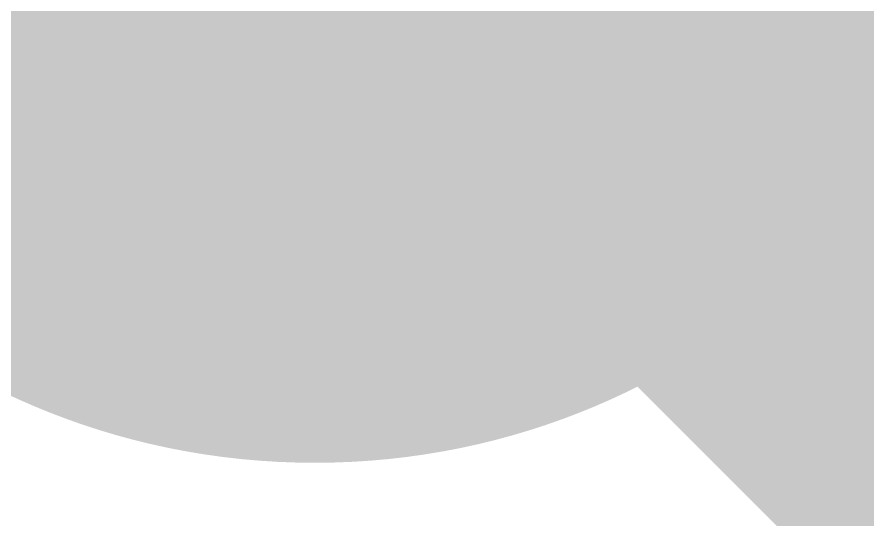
# Model space of a CAD drawing. Header units: inches. Extents: x 22 to 371, y 55 to 284.
# Drawn here: x 88.6727 to 89.1464, y 139.0526 to 139.3325 of the extents above; entities that cross this region are included whole.
import ezdxf

# ---------------------------------------------------------------- set-up
doc = ezdxf.new("R2010")
doc.units = ezdxf.units.IN
for name, color, linetype in [('Bottom Layer', 5, 'Continuous'), ('Bottom Solder', 6, 'Continuous'), ('Drill Drawing', 1, 'Continuous'), ('Layer 1', 16, 'Continuous'), ('Layer 2', 76, 'Continuous'), ('Top Layer', 1, 'Continuous'), ('Top Solder', 216, 'Continuous')]:
    doc.layers.add(name, color=color, linetype=linetype)

msp = doc.modelspace()

# ---------------------------------------------------------------- hatches: boundary and pattern name
at = {"layer": 'Bottom Layer'}
h = msp.add_hatch(color=5, dxfattribs=at)
edge = h.paths.add_edge_path()
edge.add_arc((88.8384, 139.486), 0.3, 0, 360)
at = {"layer": 'Bottom Solder'}
h = msp.add_hatch(color=6, dxfattribs=at)
edge = h.paths.add_edge_path()
edge.add_arc((88.8384, 139.486), 0.4016, 0, 360)
at = {"layer": 'Layer 1'}
h = msp.add_hatch(color=16, dxfattribs=at)
edge = h.paths.add_edge_path()
edge.add_arc((88.8384, 139.486), 0.3, 0, 360)
at = {"layer": 'Layer 2'}
h = msp.add_hatch(color=76, dxfattribs=at)
edge = h.paths.add_edge_path()
edge.add_arc((88.8384, 139.486), 0.3, 0, 360)
at = {"layer": 'Top Layer'}
h = msp.add_hatch(color=1, dxfattribs=at)
edge = h.paths.add_edge_path()
edge.add_arc((88.8384, 139.486), 0.3, 0, 360)
at = {"layer": 'Top Solder'}
h = msp.add_hatch(color=216, dxfattribs=at)
edge = h.paths.add_edge_path()
edge.add_arc((88.8384, 139.486), 0.4016, 0, 360)

# ---------------------------------------------------------------- linework, layer by layer
at = {"layer": 'Drill Drawing'}
for points in [[(88.5844, 139.232, 0.0508, 0.0508, 0), (88.7114, 139.486, 0.0508, 0.0508, 0)], [(88.9654, 139.486, 0.0508, 0.0508, 0), (89.0924, 139.232, 0.0508, 0.0508, 0)], [(88.5844, 139.232, 0.0508, 0.0508, 0), (88.8384, 139.359, 0.0508, 0.0508, 0)], [(88.8384, 139.359, 0.0508, 0.0508, 0), (89.0924, 139.232, 0.0508, 0.0508, 0)]]:
    msp.add_lwpolyline(points, format="xyseb", dxfattribs=at)
msp.add_lwpolyline([(89.0797, 139.232, 0.0254, 0.0254, 1), (89.1051, 139.232, 0.0254, 0.0254, 1)], format="xyseb", close=True, dxfattribs=at)
msp.add_lwpolyline([(89.0797, 139.232, 0.0254, 0.0254, 1), (89.1051, 139.232, 0.0254, 0.0254, 1)], format="xyseb", close=True, dxfattribs=at)
at = {"layer": 'Top Layer'}
msp.add_lwpolyline([(88.8384, 139.486, 0.254, 0.254, 0), (91.59341, 136.73099, 0.254, 0.254, 0)], format="xyseb", dxfattribs=at)

doc.saveas('drawing.dxf')
